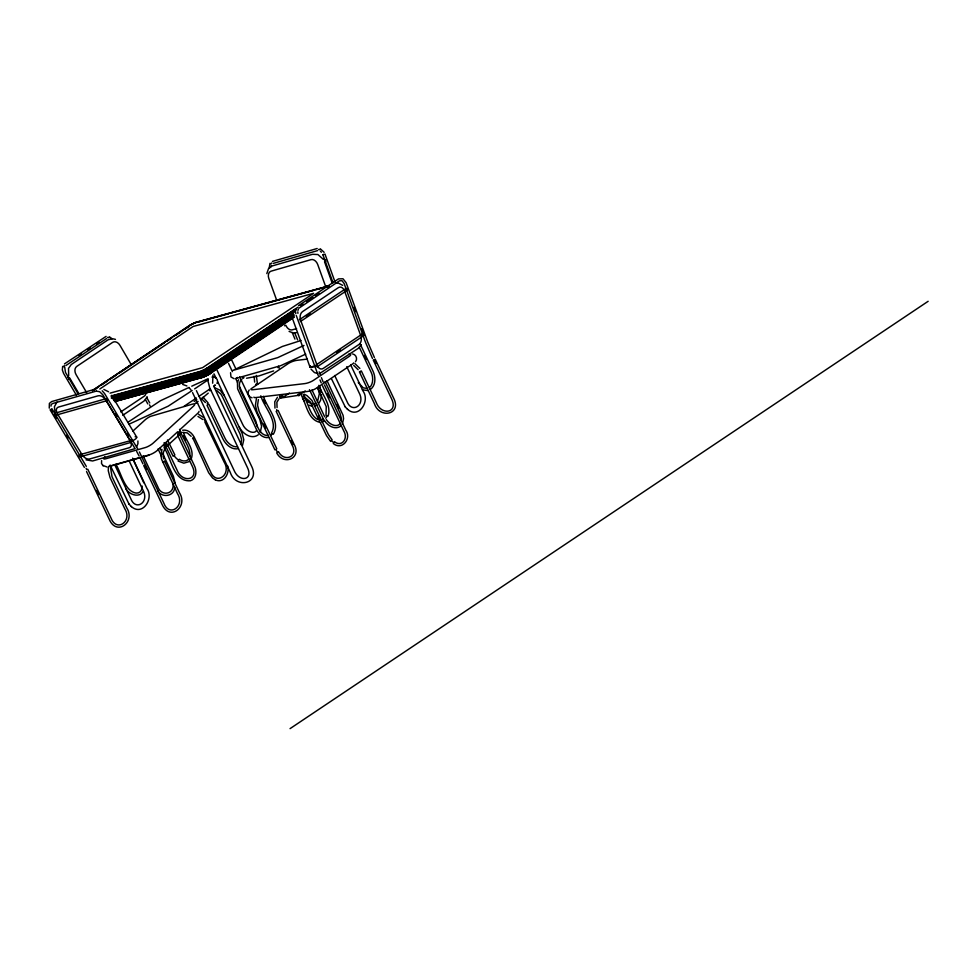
<?xml version="1.0" encoding="UTF-8"?>
<svg xmlns="http://www.w3.org/2000/svg" width="977" height="977" viewBox="0 0 977 977"><rect width="100%" height="100%" fill="white"/><g stroke="black" fill="none" stroke-linecap="round" stroke-linejoin="round"><path stroke-width="1.47" d="M243.981 377.623L242.87 378.368L242.589 376.682M254.118 376.316L254.643 382.092M256.304 375.4L257.366 383.277M321.494 394.659L320.627 400.179L319.113 402.915M80.651 455.893C80.59 458.152 77.904 455.526 79.589 454.757L131.382 440.395M106.994 399.874L106.481 400.814L55.188 415.396L54.175 414.529L54.651 413.308L105.931 398.726L105.467 399.947L106.481 400.814M108.386 467.336L108.276 470.755L110.047 477.57L124.775 508.761C132.677 520.985 116.813 532.587 111.207 518.408L87.759 469.18M110.535 467.568L112.037 476.739L126.778 507.93C135.742 522.084 116.642 536.483 109.302 519.422L86.55 471.561M172.966 483.212C175.054 494.277 161.29 497.122 157.785 486.717L143.106 455.709M281.095 397.114C280.619 400.008 278.127 395.258 280.631 396.149M188.036 327.698L190.014 325.17A7.291 1.172 -25.3 0 1 196.621 322.092L197.989 321.665M142.154 486.058C142.251 490.417 140.004 493.397 136.023 493.08C124.592 491.04 121.209 473.149 115.921 464.209M189.794 456.564C191.028 447.136 182.186 438.368 179.536 429.392M281.632 396.076L282.231 395.404L283.196 396.186M341.205 421.185L341.425 418.608L339.935 412.978L325.048 381.506M271.179 266.55L271.386 265.414M215.416 479.854L212.62 478.046L208.651 472.721L192.884 438.075M192.53 438.551L193.837 437.574M101.62 460.619L101.523 463.513L103.171 465.809M266.819 273.584L268.504 268.712L272.18 265.952L312.555 254.301L317.928 254.545L323.485 259.491M296.251 315.486L318.233 375.51M62.65 366.399L62.345 369.929L63.566 373.397L76.45 395.319M64.702 367.096L65.471 372.396L78.343 394.293M326.013 415.591L326.257 406.688L317.513 387.478M328.077 416.153C331.716 405.003 322.288 395.135 318.868 385.292M55.701 414.724L55.188 415.396M161.938 449.359L161.034 455.88L161.608 459.385L177.558 493.764C185.3 506.037 169.339 517.712 163.977 503.411L139.393 451.96M174.761 487.511C174.126 496.585 161.767 498.209 157.627 490.662M212.937 375.095L212.644 383.179M256.401 398.738L255.388 405.431L257.134 412.257L274.903 449.86M258.38 399.605L257.549 405.284L259.125 411.427L276.821 448.858M188.292 326.88L189.184 325.744A6.473 1.05 -25.3 0 1 197.476 321.885L329.017 285.785L327.515 286.127A6.473 1.05 -25.3 0 1 328.26 286.652M230.548 372.677L230.975 376.963L234.15 378.746M299.414 395.172L280.57 398.066M297.973 310.405L298.351 309.208M114.578 401.657L202.495 377.378A7.303 1.185 -25.3 0 0 209.115 374.301C212.962 373.226 210.47 367.437 207.209 367.95A6.473 1.05 -25.3 0 1 198.917 371.81L110.926 396.051M190.918 459.556C195.302 450.116 186.106 441.067 183.456 432.64M240.562 444.511L241.637 439.784L240.134 434.154L222.438 396.723L220.826 394.036L216.87 390.641M260.248 432.42L261.58 426.302L259.845 419.573L239.67 376.902M342.341 424.177L343.574 418.706L343.098 415.372L327.051 380.688M217.004 383.485C219.104 380.236 215.538 376.011 211.985 377.098M238.571 379.748L237.448 382.459L237.606 388.822L256.536 429.636C258.649 434.167 263.363 438.539 268.712 437.452M188.94 458.726C187.169 461.596 182.601 461.681 179.28 459.275M242.467 445.524L243.786 439.735L242.125 433.336L217.908 382.08M340.362 423.334C337.444 427.902 329.64 424.922 326.306 419.585M269.982 263.338L269.127 268.309M256.292 430.735C254.154 434.582 245.508 431.211 242.552 424.14L217.175 370.442M143.069 491.614C139.052 498.246 129.428 494.509 126.033 489.184M200.517 410.487L200.957 409.522M164.551 461.291L162.609 462.133L164.6 461.303L179.548 492.933C188.329 506.929 169.742 521.681 162.072 504.413L143.704 465.565M147.258 396.845L143.937 401.107L122.772 415.286M279.471 367.877L278.115 367.694L278.482 366.204M271.508 433.067C278.408 420.904 263.875 407.165 260.81 395.783M273.304 434.289C280.9 421.417 266.953 407.91 263.448 396.32M165.186 447.82L163.293 452.693L163.709 458.848M375.18 359.084L393.548 397.944C402.268 414.749 379.332 419.206 374.386 403.586L359.438 371.956L360.122 371.455M359.573 371.956L361.343 370.955L376.304 402.597C381.286 415.823 398.64 413.173 391.557 398.763L373.238 360.012M361.356 344.722L358.254 348.349L319.748 373.47M249.208 389.982C246.827 392.656 248.524 397.321 252.078 397.798M355.469 361.771C357.851 359.096 356.153 354.431 352.599 353.955M136.609 446.88L137.94 443.656L137.904 440.981M56.971 402.048L54.407 406.701L54.956 411.512M165.748 446.086C169.07 447.075 164.307 442.508 165.54 445.891M317.562 401.425L319.357 393.682L317.745 387.539M300.708 321.421L300.66 320.102L299.463 319.674L345.968 288.52L347.165 288.96L347.214 290.279L300.44 321.518M345.968 288.52L345.87 289.595M277.468 397.273L274.757 401.803L274.989 408.105M279.031 398.763L276.87 402.304L277.077 407.568M283.232 397.114L282.292 397.199M317.293 366.741L317.244 365.422L316.047 364.983L362.455 333.902L363.652 334.342L363.7 335.661L317.293 366.741L316.096 366.302M362.455 333.902L362.272 334.732M166.811 446.269L181.27 432.982L180.489 431.297L179.695 432.2M241.856 379.308C238.461 382.044 238.901 387.234 240.757 391.203L258.453 428.634C260.248 432.493 264.291 436.316 268.37 435.327M189.184 461.608L183.835 463.171L178.083 461.071M340.607 426.216C333.829 430.845 325.549 424.018 322.764 417.814L309.465 389.664M165.406 445.17L164.649 446.025M165.369 447.075L164.625 447.258M258.307 434.789C251.541 439.858 242.479 433.641 239.353 427.193M298.986 308.146L339.483 280.814L342.023 280.692L344.112 283.477L365.471 342.219L372.457 358.425M132.848 431.126L145.158 419.829A6.473 1.527 -30 0 1 150.446 416.385L192.701 404.075A6.473 1.527 -30 0 1 193.544 406.09L153.23 443.057A6.473 1.539 -30 0 1 145.268 447.576L105.687 458.811A6.473 1.527 -29.9 0 1 104.844 456.809M177.57 431.834L157.419 450.324A6.473 1.527 -30 0 1 149.469 454.83L143.595 456.491M179.817 429.782L197.733 413.344A6.473 1.527 -30 0 0 198.954 411.402M208.26 393.12L200.712 399.483M64.494 363.884L106.09 336.393M213.743 386.403L215.404 385.048L214.647 385.17M194.179 401.51L196.817 399.691M195.437 403.269L198.099 401.425M78.942 355.481L81.433 353.821M87.661 349.644L90.153 347.971M96.393 343.794L98.885 342.133M65.825 365.569L106.615 338.482M92.217 390.69L188.683 326M92.546 390.556L189.782 325.512A8.06 1.307 -25.3 0 1 197.085 322.117L328.48 286.224L316.572 289.497M93.572 390.312L98.604 386.929M101.132 385.243L107.433 381.018M109.949 379.332L116.251 375.119M118.779 373.422L164.148 343.037M166.664 341.352L171.708 337.981M175.494 335.441L181.795 331.227M184.311 329.53L188.097 327.002M99.801 389.005L193.141 326.489L313.593 293.308L202.593 367.657L110.047 393.145M120.757 411.915L144.193 396.222A6.448 4.775 63.6 0 0 146.061 392.73M298.522 305.667L338.482 278.897L343 278.775L346.102 282.658L367.486 341.474L374.399 357.497M297.887 307.23L207.209 367.95C209.676 367.84 212.278 372.152 209.933 373.727A6.473 1.05 -25.3 0 1 201.641 377.586L115.115 401.413M300.403 305.532L302.919 303.847M309.22 299.634L311.736 297.948M295.97 308.854L206.477 368.72A7.303 1.185 -25.3 0 1 199.858 371.797L111.94 396.076M306.583 301.551L312.811 297.387M315.302 295.713L319.039 293.21M296.617 309.001L206.99 368.952A8.085 1.307 -25.3 0 1 199.662 372.371L111.61 396.686M128.036 422.198L160.484 400.717L189.037 387.429M296.019 310.185L207.527 369.367A8.756 1.417 -25.3 0 1 199.601 373.055L111.427 397.419M294.126 312.371L208.064 369.929A9.269 1.502 -25.3 0 1 199.662 373.837L111.402 398.225M293.418 313.849L208.553 370.601A9.599 1.551 -25.3 0 1 199.858 374.643L113.002 398.64M293.845 314.582L208.956 371.345A9.709 1.563 -25.3 0 1 200.163 375.437L113.295 399.434M294.126 315.351L209.249 372.103A9.599 1.551 -25.3 0 1 200.566 376.145L113.711 400.143M292.978 316.951L209.432 372.811A9.269 1.502 -25.3 0 1 201.03 376.719L114.236 400.704M294.175 316.792L209.457 373.446A8.756 1.417 -25.3 0 1 201.531 377.146L114.822 401.095M293.943 317.378L210.446 373.47M192.164 390.531L168.166 406.188L128.793 424.287M194.643 388.883L208.26 379.76M306.363 316.34L310.136 313.812M184.042 406.298L196.414 398.005M198.893 396.357L210.031 388.895M336.735 352.428L340.497 349.9M363.7 335.661L363.407 334.561M284.356 396.418L289.4 393.059M290.059 728.634L928.15 301.295M301.478 393.426L305.251 390.91M210.824 373.043L209.359 373.959A8.085 1.307 -25.3 0 1 202.031 377.366L200.541 377.83M284.576 325.793L285.736 325.219L286.542 326.66A6.302 4.494 66.1 0 0 292.318 329.835L296.593 328.602M237.631 377.427L236.031 378.441L280.753 365.667L305.691 354.114M369.428 387.564C373.129 384.889 373.678 377.232 371.089 372.152L359.548 347.751M370.344 389.505C375.974 385.427 375.693 377.073 373.08 371.321L360.232 344.148M323.314 419.157L321.506 419.963M324.584 420.928L321.86 422.076M181.136 433.129L180.318 433.08M315.901 403.037L314.301 403.819M209.334 389.139L210.812 390.336L209.579 390.678M68.915 379.003L69.184 377.843M346.408 290.218L347.214 290.279M134.692 448.736L92.632 460.973L86.025 459.849M304.006 345.431L277.7 357.643L232.978 370.405L282.316 346.481L301.087 340.485M191.761 386.184L208.15 378.697M325.842 261.628L324.62 260.297L325.891 260.004M317 404.893L314.447 405.956M130.771 440.212C128.83 441.97 133.531 443.485 130.515 440.371M237.521 446.684C233.21 447.71 227.116 443.118 224.881 437.977L208.919 404.27M238.449 448.626C231.744 450.25 225.724 444.547 222.964 438.978L207.014 405.272M327.515 286.127L328.785 285.834L326.538 286.346L328.895 286.652M273.633 370.906L259.027 375.925L246.57 378.233M326.538 286.346L327.686 286.078M272.436 261.396L317.183 248.5M273.267 263.387L317.623 250.6M95.77 389.029L51.696 401.559L49.387 403.403L49.253 408.13M96.418 391.081L52.526 403.55L51.195 404.588L50.987 406.127M80.138 456.845L131.321 442.3M139.198 457.749L109.876 466.078A6.473 1.539 -30.1 0 1 108.85 466.298M109.143 466.53L148.822 455.258M199.149 321.848L228.508 313.751M231.439 312.945L313.629 290.303M296.361 332.705L293.076 332.949L289.082 331.398M322.935 254.777L323.949 254.386L322.935 254.753L333.047 282.878M307.218 359.109L296.849 360.342A6.473 1.551 -20.9 0 0 288.276 363.554L251.004 388.846A6.473 1.551 -20.9 0 0 252.982 389.713L304.848 383.595A6.473 1.551 -20.9 0 0 313.409 380.383L349.302 356.336A6.473 1.563 -20.8 0 0 348.716 354.211M96.222 391.13L99.642 391.704L102.805 394.769L134.948 448.443M367.437 388.455L363.359 387.893L358.254 382.63M367.987 390.556L362.394 389.835M363.529 335.746L362.894 335.599M54.651 413.308L55.433 413.674M182.638 430.21C187.389 429.355 191.846 432.726 193.959 436.78M182.784 432.347L187.279 432.909L191.174 436.328M215.258 479.805C223.733 484.042 230.169 472.99 227.519 465.724M335.685 283.147L338.445 283.135L342.719 285.357M298.864 395.844L297.961 394.415L299.231 394.11M107.043 466.969L102.609 465.382M196.475 403.208L197.549 403.306M317.794 373.58L314.423 372.542L310.979 369.098M51.903 408.667L86.306 466.383M103.88 389.444L108.532 391.777M182.614 384.401L186.9 385.964M115.457 339.361L112.636 338.738L108.056 339.813L71.236 364.543L68.512 368.378L68.683 375.827M214.806 387.82L220.265 390.312L224.356 395.722M319.271 422.198C306.656 418.815 306.436 401.706 299.744 392.815M311.858 406.078L309.05 405.223M312.286 403.977L307.84 401.84L303.078 394.378M303.42 396.186L310.149 401.681L326.526 435.644L330.617 441.372M197.977 416.434L202.74 419.487M198.71 414.407L204.242 417.912M304.165 394.171L306.961 395.6L311.919 400.423L328.443 434.643L332.119 439.821M334.464 441.714C341.669 447.564 348.581 438.539 343.696 430.808L322.471 385.781M333.267 443.509C342.17 450.885 351.903 438.453 345.687 429.99L324.449 384.914M320.224 248.744L324.156 252.31M109.302 336.711L112.208 338.824M347.421 409.204C358.657 419.353 370.295 401.229 363.09 391.142L350.694 364.922M131.26 506.489C142.495 516.638 154.134 498.502 146.929 488.415L132.603 458.128M178.217 434.447C181.319 434.618 176.8 430.576 178.046 434.264M317.427 419.402C309.599 414.871 308.476 403.147 303.554 395.832M194.338 437.464L210.568 471.72C216.149 485.96 231.854 474.504 224.136 462.072L204.804 421.869M354.92 363.615L359.866 368.439M353.711 365.41L358.107 369.697M203.082 397.126L208.186 403.012M201.006 398.213L205.39 402.5M320.419 251.297L321.433 252.225M102.182 390.812L104.612 393.584L137.684 448.895M331.521 378.856L345.186 406.823M110.108 465.04L129.025 504.108M345.064 406.688L347.617 409.4M128.903 503.973L131.443 506.684M204.23 419.548L205.683 421.234M278.445 451.643C284.539 462.964 298.742 456.479 292.074 445.036L276.149 411.305M276.686 452.901C283.806 466.176 302.064 458.164 294.065 444.217L278.152 410.487M189.098 387.735L191.016 389.982M69.037 377.598L67.926 377.122L69.001 378.954M57.374 413.686L82.141 454.83M50.951 409.192L52.526 411.793M54.883 415.713L56.458 418.327M66.656 435.278L68.231 437.891M50.083 409.778L84.388 467.372M111.659 395.331L136.695 437.122M115.445 413.772L117.008 416.385M127.181 433.361L128.744 435.974M105.675 398.885L106.737 400.668M130.478 441.262L105.724 399.935A6.473 4.274 45.9 0 0 98.103 395.807L58.535 407.055A6.473 4.274 45.9 0 0 56.69 412.257M302.479 398.127L304.226 401.071M164.258 446.941L164.307 445.304L165.504 446.086M207.258 403.55L207.967 404.771M174.883 454.977L167.482 439.992M173.124 456.235L166.212 442.325M86.758 392.778L76.072 374.618A6.473 4.787 63.6 0 1 76.792 366.387L112.673 342.353A6.473 4.787 63.6 0 1 119.915 345.26L131.284 364.69M69.648 377.916L78.905 393.658M146.623 397.297L149.725 402.927M145.524 399.74L147.808 403.928M136.658 451.459L139.137 456.064M140.346 458.445L142.972 463.941M374.203 359.548L376.108 363.566M364.384 355.457L366.302 359.524M346.762 366.68L359.096 392.778C365.874 404.979 351.928 414.065 347.055 401.632L334.696 375.486M337.041 404.356L338.982 408.459M327.368 393.743L329.298 397.822M312.005 390.018L324.682 416.813M318.514 416.153L320.432 420.232M291.158 440.578L293.076 444.62M263.753 399.471L265.695 403.574M263.827 423.896L265.732 427.926M231.867 360.379L235.762 368.634M228.52 363.395L232.428 371.651M235.677 378.539L237.631 382.666M239.585 386.794L255.852 421.221L257.281 426.668M214 373.825L215.954 377.952M213.682 386.074L251.419 465.895C260.712 483.871 235.787 489.379 230.303 472.453L192.567 392.632M196.389 390.629L234.126 470.462C239.304 482.785 253.617 480.269 247.425 467.531L209.689 387.71L207.869 380.541M183.737 435.754L185.667 439.821M178.437 431.883L194.276 465.382C196.902 470.377 196.804 478.828 190.393 480.757C173.54 482.125 170.999 457.554 164.112 447.759M177.704 435.388L192.274 466.2C199.369 480.611 182.015 483.261 177.02 470.035L164.087 442.666M160.057 448.101L161.315 450.788M162.585 453.462L173.356 476.239L175.127 483.065M158.054 448.932L161.864 456.967M144.681 465.113L146.587 469.131M132.896 458.97L143.814 482.809M129.269 461.144L142.935 490.051C149.713 502.251 135.754 511.337 130.894 498.917L114.651 464.576M96.772 490.405L98.701 494.484M297.619 339.886L294.895 333.365M294.944 339.117L292.233 332.485M323.192 382.031L321.396 377.672M321.201 382.862L319.98 379.931M320.248 374.753L319.161 371.822M301.148 321.641L317.098 365.227M309.941 366.925L292.868 319.601M319.735 386.709L321.323 392.351M300.989 394.195L299.976 393.279L299.414 394.207M276.686 409.619L277.15 410.902M256.353 383.643L256.633 384.413M353.93 307.352L355.494 311.639M361.722 328.785L363.285 333.072M346.237 288.435L346.945 290.377M362.723 333.816L363.078 334.781M360.904 336.088L344.478 290.853A6.473 4.506 84.9 0 0 338.347 287.653L302.467 311.675A6.473 4.506 84.9 0 0 300.635 320.224M276.503 299.744L268.822 278.518A6.473 4.604 66.1 0 1 271.069 271.166L311.052 259.638A6.473 4.604 66.1 0 1 317.684 264.425L325.817 287.006M324.962 254.02L335.074 282.121M324.523 261.751L332.131 282.89M297.814 311.846L297.924 313.336M295.652 311.797L295.787 313.69M329.054 286.444A7.303 1.185 -25.3 0 1 328.455 287.03M86.074 468.264A170.902 95.99 71.1 0 1 86.794 469.668M83.155 456.198A6.448 4.262 45.9 0 0 89.774 458.946L129.208 447.747A6.302 4.164 45.9 0 0 131.028 442.679M135.131 436.756A4.323 1.429 -26.2 0 1 136.487 438.014A4.323 1.429 -26.2 0 1 132.383 440.761M81.409 454.842A4.311 1.465 -25.6 0 1 80.566 454.024M178.681 460.167A12.945 8.671 56.2 0 1 174.004 455.612M149.505 404.844A170.902 136.279 52.2 0 1 150.238 406.261M63.676 366.741A6.473 4.787 63.6 0 1 64.311 365.545M107.543 337.383A6.473 4.787 63.6 0 1 108.899 337.712M333.865 442.605A12.945 8.671 56.2 0 1 331.362 440.59M277.566 452.266A12.945 8.671 56.2 0 1 275.868 449.359M317.806 366.668A6.448 4.494 84.9 0 0 323.24 368.427L358.999 344.466A6.302 4.396 84.9 0 0 361.209 337.712M353.662 362.907A6.473 1.563 -20.9 0 1 352.282 364.165L316.389 388.199A6.473 1.563 -20.8 0 1 307.828 391.423L255.962 397.541A6.473 1.551 -20.9 0 1 253.898 397.138M315.363 366.155A4.311 1.111 -20.1 0 1 310.979 367.315A4.311 1.111 -20.1 0 1 310.356 366.228M315.29 365.887A4.311 0.721 -14.6 0 1 310.833 366.778A4.311 0.721 -14.6 0 1 310.32 366.082M272.4 433.678A12.945 9.049 73.9 0 1 270.605 435.424M327.051 415.872A12.945 9.049 73.9 0 1 325.744 418.29M270.922 263.851A6.473 4.604 66.1 0 1 271.777 262.935M318.539 249.453A6.473 4.604 66.1 0 1 319.821 249.758M255.656 384.791L257.635 383.998L255.656 384.791"/></g></svg>
